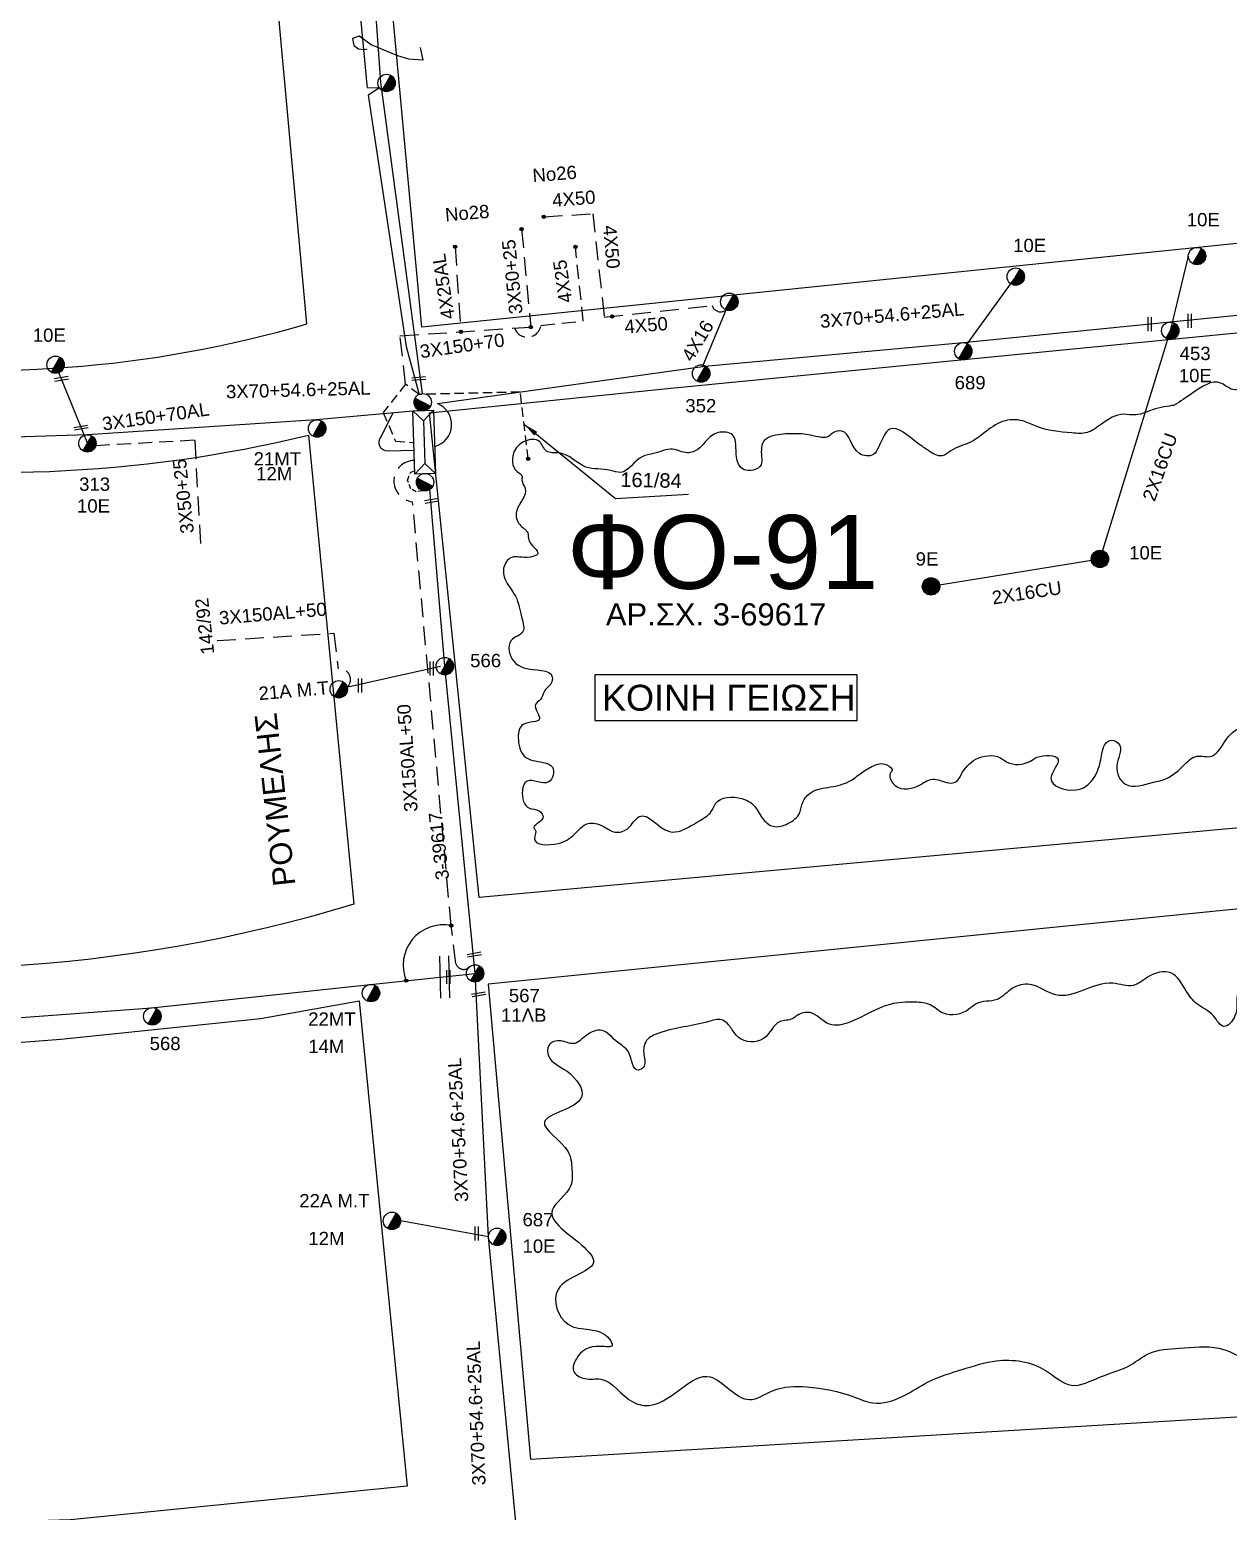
# Model space of a CAD drawing. Header units: millimetres. Extents: x 7453 to 9570, y 777 to 1872.
# Drawn here: x 9213.2 to 9375.5, y 1361.7 to 1562.2 of the extents above; entities that cross this region are included whole.
import ezdxf

# ---------------------------------------------------------------- set-up
doc = ezdxf.new("R2010")
doc.units = ezdxf.units.MM
doc.linetypes.add('DASHED', pattern=[19.05, 12.7, -6.35])
for name, color, linetype in [('Άγνωστα', 7, 'Continuous'), ('Γέφυρες Εναέριου Δικτύου', 7, 'Continuous'), ('Γυμνά εναέρια ΧΤ (1Φ)   2x16CU', 7, 'Continuous'), ('Εναέρια παροχή ΧΤ 4x16', 7, 'SYN_LINE'), ('Επιγραφές - Σχήματα', 7, 'Continuous'), ('Καλώδια ΧΤ   3x150+50AL XLPE', 7, 'DASHED'), ('Καλώδια ΧΤ   3x150+70 XLPE', 7, 'DASHED'), ('Καλώδια ΧΤ   3x150+70AL', 7, 'DASHED'), ('Καλώδια ΧΤ   3x150AL+50XLPE', 7, 'DASHED'), ('Μηχανική τομή', 7, 'Continuous'), ('Στύλος Ξύλινος', 7, 'Continuous'), ('Στύλος Ξύλινος @ 1', 7, 'Continuous'), ('Στύλος ΦΜ', 7, 'Continuous'), ('Στύλος ΦΜ @ 1', 7, 'Continuous'), ('Συνδέσεις', 7, 'Continuous'), ('Συνεστραμμένα ΧΤ   3x70+54.6+25 AL', 7, 'SYN_LINE'), ('Τομή', 7, 'Continuous'), ('Υποσταθμός εναέριος 2 στύλων', 7, 'Continuous'), ('Υποσταθμός πόλεως', 7, 'Continuous'), ('Υπόβαθρο ΔΕΗ', 7, 'Continuous'), ('Υπόγεια καλώδια Παροχών ΧΤ   4x25', 7, 'DASHED'), ('Υπόγεια καλώδια Παροχών ΧΤ   4x50AL', 7, 'DASHED')]:
    doc.layers.add(name, color=color, linetype=linetype)
doc.styles.get("Standard").update_dxf_attribs({"font": 'ARIAL.TTF'})
doc.linetypes.add('SYN_LINE', pattern='A,0.5,-0.0001,["/\\/\\/\\/",Standard,S=0.1,R=0,X=0,Y=-0.05],-0.25', length=0.7501)
doc.dimstyles.new('ISO-25', dxfattribs={"dimtxt": 2.5, "dimasz": 2.5, "dimexe": 1.25, "dimexo": 0.625, "dimtad": 1, "dimtxsty": 'Standard', "dimcen": 2.5, "dimadec": 0, "dimazin": 0, "dimtfac": 1, "dimtmove": 0, "dimatfit": 3, "dimfxl": 1, "dimarcsym": 0})

# ---------------------------------------------------------------- blocks, each defined once
blk = doc.blocks.new('ΥΠΑΡΧΩΝ ΤΣΙΜΕΝΤΕΝΙΟΣ ΣΤΥΛΟΣ')
at = {"layer": 'Στύλος ΦΜ'}
blk.add_hatch(color=7, dxfattribs=at).paths.add_polyline_path([(-1.29, -2.28, 0.574793), (2.62, 0, 0.268822), (1.3, 2.27)])
at = {"layer": 'Στύλος ΦΜ', "color": 7}
blk.add_line((-1.29, -2.28), (1.3, 2.27), dxfattribs=at)
blk.add_circle((0, 0), 2.62, dxfattribs=at)
at = {"layer": 'Στύλος ΦΜ', "flags": 4}
for tag, p in [('ΑΡΙΘΜΟΣ', (-4.68, 8.05)), ('ΤΥΠΟΣ', (-4.91, 3.03))]:
    blk.add_attdef(tag, p, '', height=4, dxfattribs=at)
blk = doc.blocks.new('ΤΟΜΗ')
at = {"layer": 'Τομή', "ltscale": 40}
for p, q in [((-5.68, 0), (5.68, 0)), ((5.68, -2.33), (-5.68, -2.33))]:
    blk.add_line(p, q, dxfattribs=at)
blk = doc.blocks.new('ΥΠΟΣΤΑΘΜΟΣ ΕΝΑΕΡΙΟΣ ΕΠΙ 2 ΣΤΥΛΩΝ')
at = {"layer": 'Υποσταθμός εναέριος 2 στύλων', "linetype": 'Continuous'}
for points in [[(-11.97, -2.11, 0.574793), (-8.45, -0.07, 0.268822), (-9.64, 1.98)], [(9.68, -2.15, 0.574793), (13.19, -0.1, 0.268822), (12.01, 1.95)]]:
    blk.add_hatch(color=256, dxfattribs=at).paths.add_polyline_path(points)
for p, q in [((-11.97, -2.11), (-9.64, 1.98)), ((9.68, -2.15), (12.01, 1.95))]:
    blk.add_line(p, q, dxfattribs=at)
for centre in [(-10.81, -0.07), (10.84, -0.1)]:
    blk.add_circle(centre, 2.36, dxfattribs=at)
at = {"layer": 'Υποσταθμός πόλεως', "linetype": 'Continuous', "ltscale": 40}
blk.add_lwpolyline([(-8.57, 2.82), (8.57, 2.82), (8.57, -2.82), (-8.57, -2.82)], close=True, dxfattribs=at)
for points in [[(-5.75, 0), (-8.57, 2.82)], [(-8.57, -2.82), (-5.75, 0)], [(-5.75, 0), (5.75, 0)], [(5.75, 0), (8.57, 2.82)], [(8.57, -2.82), (5.75, 0)]]:
    blk.add_lwpolyline(points, dxfattribs=at)
at = {"layer": 'Υποσταθμός εναέριος 2 στύλων', "ltscale": 40, "flags": 1}
for tag, p in [('ΜΕΤΑΣΧΗΜΑΤΙΣΜΟΣ', (14.09, 2.51)), ('ΙΣΧΥΣ', (14.07, -0.28)), ('ΑΡΙΘΜΟΣ', (14.19, -3))]:
    blk.add_attdef(tag, p, '', height=1.8, dxfattribs=at)
blk = doc.blocks.new('ΥΠΑΡΧΩΝ ΞΥΛΙΝΟΣ ΣΤΥΛΟΣ')
at = {"layer": 'Στύλος Ξύλινος'}
h = blk.add_hatch(color=7, dxfattribs=at)
h.paths.add_polyline_path([(-2.62, 0, 0.270008), (-1.29, -2.28), (1.3, 2.27, 0.576266)])
h.paths.add_polyline_path([(-1.29, -2.28, 0.574793), (2.62, 0, 0.268822), (1.3, 2.27)])
at = {"layer": 'Στύλος Ξύλινος', "color": 7}
blk.add_line((-1.29, -2.28), (1.3, 2.27), dxfattribs=at)
blk.add_circle((0, 0), 2.62, dxfattribs=at)
at = {"layer": 'Στύλος Ξύλινος', "flags": 4}
for tag, p in [('ΑΡΙΘΜΟΣ', (-4.91, 8.6)), ('ΤΥΠΟΣ', (-4.85, 3.39))]:
    blk.add_attdef(tag, p, '', height=4, dxfattribs=at)
blk = doc.blocks.new('ΜΗΧΑΝΙΚΗ ΤΟΜΗ')
at = {"layer": 'Μηχανική τομή', "ltscale": 40}
for p, q in [((-1.89, 0.78), (1.89, 0.78)), ((1.89, 0), (-1.89, 0))]:
    blk.add_line(p, q, dxfattribs=at)
blk = doc.blocks.new('_ΣΥΝΔΕΣΗ')
at = {"layer": 'Συνδέσεις', "linetype": 'SYN_LINE', "ltscale": 40}
blk.add_hatch(color=256, dxfattribs=at).paths.add_polyline_path([(0.5, -0.01, 1), (-0.5, -0.01, 1)])
at = {"layer": 'Συνδέσεις'}
blk.add_circle((0, -0.01), 0.5, dxfattribs=at)

msp = doc.modelspace()

# ---------------------------------------------------------------- linework, layer by layer
at = {"layer": 'Άγνωστα', "color": 85, "linetype": 'DASHED', "ltscale": 0.2}
msp.add_lwpolyline([(9279.81, 1535.2), (9281.05, 1521.95)], dxfattribs=at)
at = {"layer": 'Άγνωστα', "color": 173, "linetype": 'SYN_LINE', "ltscale": 14}
msp.add_lwpolyline([(9340.2, 1519.7), (9346.73, 1528.76)], dxfattribs=at)
at = {"layer": 'Άγνωστα', "color": 27}
msp.add_lwpolyline([(9265.25, 1505.23), (9261.73, 1505.13, -0.64415), (9260.77, 1507.11), (9262.39, 1510.31)], format="xyb", dxfattribs=at)
at = {"layer": 'Άγνωστα', "color": 30, "linetype": 'DASHED', "ltscale": 0.2}
msp.add_lwpolyline([(9235.54, 1506.6), (9236.34, 1492.12)], dxfattribs=at)
at = {"layer": 'Άγνωστα', "color": 2, "linetype": 'DASHED', "ltscale": 0.05}
msp.add_lwpolyline([(9267.37, 1499.95), (9265.55, 1499.66), (9264.83, 1500.04), (9264.36, 1501.22), (9264.79, 1502.32), (9265.37, 1502.49)], dxfattribs=at)
at = {"layer": 'Άγνωστα', "color": 2, "linetype": 'SYN_LINE', "ltscale": 18}
msp.add_lwpolyline([(9268.83, 1475.99), (9255.05, 1472.92)], dxfattribs=at)
at = {"layer": 'Γέφυρες Εναέριου Δικτύου'}
msp.add_arc((9269.21, 1435.6), 5.44, 78.7544, 202.857, dxfattribs=at)
at = {"layer": 'Γυμνά εναέρια ΧΤ (1Φ)   2x16CU', "color": 173, "linetype": 'SYN_LINE', "ltscale": 20}
msp.add_lwpolyline([(9370.09, 1531.55), (9367.65, 1521.45), (9358.12, 1490.55), (9335.26, 1486.84)], dxfattribs=at)
at = {"layer": 'Εναέρια παροχή ΧΤ 4x16', "color": 173, "ltscale": 15}
msp.add_lwpolyline([(9304.32, 1516.58), (9307.94, 1525.36)], dxfattribs=at)
at = {"layer": 'Επιγραφές - Σχήματα', "ltscale": 20}
msp.add_lwpolyline([(9266.07, 1559.77), (9266.42, 1558.05), (9264.52, 1558.22), (9263.05, 1558.65), (9259.43, 1560.12), (9257.79, 1561.33), (9257.79, 1561.33), (9256.92, 1560.98), (9257.1, 1560.03), (9257.7, 1559.6), (9258.56, 1559.51), (9258.91, 1559.6)], dxfattribs=at)
at = {"layer": 'Επιγραφές - Σχήματα', "color": 190}
msp.add_lwpolyline([(9289.73, 1468.71), (9325.25, 1468.71), (9325.25, 1474.88), (9289.73, 1474.88)], close=True, dxfattribs=at)
at = {"layer": 'Καλώδια ΧΤ   3x150+50AL XLPE', "color": 1, "ltscale": 0.2}
msp.add_lwpolyline([(9272.86, 1435.45, -0.609331), (9270.9, 1435.8), (9270.27, 1440.94), (9265.04, 1498.31, -0.95124), (9265.29, 1503.89, -0.743543)], format="xyb", dxfattribs=at)
at = {"layer": 'Καλώδια ΧΤ   3x150+70 XLPE', "color": 85, "linetype": 'DASHED', "ltscale": 0.1}
msp.add_lwpolyline([(9280.69, 1504.13), (9279.62, 1513.15), (9265.93, 1512.83), (9264.09, 1514.22), (9261.07, 1510.37), (9262.74, 1506.48), (9265.22, 1506.32)], dxfattribs=at)
at = {"layer": 'Καλώδια ΧΤ   3x150+70AL', "color": 85, "ltscale": 0.2}
msp.add_lwpolyline([(9264.1, 1514.21), (9263.34, 1520.75), (9281.05, 1521.95)], dxfattribs=at)
at = {"layer": 'Καλώδια ΧΤ   3x150+70AL', "color": 30, "ltscale": 0.15}
msp.add_lwpolyline([(9222.16, 1505.93), (9235.53, 1506.67), (9235.54, 1506.6)], dxfattribs=at)
at = {"layer": 'Καλώδια ΧΤ   3x150AL+50XLPE', "color": 2, "ltscale": 0.2}
msp.add_lwpolyline([(9238.57, 1479.51), (9254.39, 1480.51), (9254.95, 1475.67, -0.727512), (9256.2, 1473.18, 1.351501)], format="xyb", dxfattribs=at)
at = {"layer": 'Συνεστραμμένα ΧΤ   3x70+54.6+25 AL', "color": 5, "ltscale": 20}
msp.add_lwpolyline([(9266.39, 1512.94), (9260.73, 1555.08), (9258.06, 1592.58), (9257.79, 1607.96), (9254.98, 1628.3), (9253.02, 1656.49)], dxfattribs=at)
at = {"layer": 'Συνεστραμμένα ΧΤ   3x70+54.6+25 AL', "color": 27, "ltscale": 20}
for points in [[(9258.06, 1592.58), (9255.47, 1590.47), (9258.84, 1554.74), (9258.89, 1554.37), (9260.56, 1554.3)], [(9260.56, 1554.3), (9259.05, 1553.34), (9264.18, 1519.3), (9265.93, 1512.83)]]:
    msp.add_lwpolyline(points, dxfattribs=at)
at = {"layer": 'Συνεστραμμένα ΧΤ   3x70+54.6+25 AL', "color": 30, "ltscale": 20}
msp.add_lwpolyline([(9266.1, 1510.64), (9252.01, 1509.4), (9221.01, 1507.37), (9187.04, 1506.27), (9150.75, 1513.61), (9115.27, 1530.28)], dxfattribs=at)
at = {"layer": 'Συνεστραμμένα ΧΤ   3x70+54.6+25 AL', "color": 1, "ltscale": 20}
for points in [[(9367.65, 1522.63), (9437.56, 1529.54), (9453.63, 1531.13)], [(9067.39, 1471.75), (9094.18, 1453.23), (9124.92, 1439.45), (9162.89, 1429.04), (9197.37, 1427.42), (9229.71, 1429.83), (9259.28, 1432.97), (9273.51, 1434.46)]]:
    msp.add_lwpolyline(points, dxfattribs=at)
at = {"layer": 'Συνεστραμμένα ΧΤ   3x70+54.6+25 AL', "color": 173, "ltscale": 20}
msp.add_lwpolyline([(9268.05, 1505.8, 0.73063), (9268.4, 1511.58), (9304.64, 1516.63), (9339.61, 1519.85), (9367.65, 1522.63)], format="xyb", dxfattribs=at)
at = {"layer": 'Συνεστραμμένα ΧΤ   3x70+54.6+25 AL', "ltscale": 15}
msp.add_lwpolyline([(9216.7, 1516.83), (9221.01, 1506.19)], dxfattribs=at)
at = {"layer": 'Συνεστραμμένα ΧΤ   3x70+54.6+25 AL', "color": 2, "ltscale": 18}
msp.add_lwpolyline([(9347.8, 1353.49), (9280.04, 1349.86), (9275.32, 1398.82), (9275.32, 1398.82), (9273.51, 1434.47), (9269.41, 1476.05), (9267.32, 1500.55)], dxfattribs=at)
at = {"layer": 'Συνεστραμμένα ΧΤ   3x70+54.6+25 AL', "color": 2, "ltscale": 16}
msp.add_lwpolyline([(9275.32, 1398.82), (9263.42, 1400.98)], dxfattribs=at)
at = {"layer": 'Υπόβαθρο ΔΕΗ'}
for points in [[(9453.53, 1541.48), (9379.77, 1533.55), (9266.31, 1521.94), (9259.88, 1591.14), (9454.52, 1609.39)], [(9454.84, 1461.32), (9274.06, 1444.74), (9267.34, 1510.32), (9299.56, 1513.65), (9453.75, 1528.7)], [(9257.82, 1430.76), (9264.29, 1365.06), (9218.7, 1360.52), (9186.11, 1359.5), (9152.1, 1363.01), (9116.86, 1371.37), (9088.27, 1382.65), (9054.96, 1400.41), (9040.69, 1410.48), (9029.47, 1420.79), (9067.53, 1468.57), (9083.59, 1455.9), (9105.19, 1444.6), (9137.48, 1432.06), (9158.87, 1426.93), (9180.67, 1424.67), (9210.96, 1425.08), (9217.39, 1425.59), (9244.43, 1428.38), (9257.82, 1430.76)], [(9453.98, 1450.93), (9275.28, 1433.02), (9281.02, 1368.72), (9455.66, 1379.17)]]:
    msp.add_lwpolyline(points, dxfattribs=at)
for points in [[(9168.39, 1594.15), (9124.46, 1539.78, 0.21455), (9250.74, 1522.39), (9244.55, 1590.17, -0.183174), (9168.39, 1594.15, 1.879278)], [(9250.95, 1507.33), (9257.08, 1443.85, -0.24723), (9075.34, 1478.28), (9115.14, 1528.78, 0.200217), (9250.95, 1507.33, -0.178998)]]:
    msp.add_lwpolyline(points, format="xyb", dxfattribs=at)
msp.add_open_spline([(9453.9, 1519.45), (9452.16, 1519.69), (9450.82, 1520.19), (9449.54, 1518.83), (9447.86, 1517.79), (9445.72, 1517.81), (9443.05, 1517.12), (9441.35, 1518.89), (9439.78, 1520.37), (9437.43, 1520.88), (9435.27, 1519.66), (9433.3, 1519.59), (9431.5, 1519.29), (9431.02, 1517.98), (9428.98, 1517), (9426.32, 1520.78), (9422.49, 1515.43), (9417.75, 1519.07), (9414.77, 1515.88), (9410.88, 1517.27), (9411.02, 1513.38), (9406.78, 1508.37), (9409.92, 1515.4), (9407.05, 1517.71), (9403.85, 1517.87), (9402.28, 1514.57), (9398.51, 1514.94), (9397.59, 1512.09), (9398.23, 1510.2), (9397.06, 1508.92), (9395.36, 1508.62), (9394.56, 1510.2), (9395.76, 1511.71), (9393.68, 1513.04), (9392.05, 1514.41), (9390.01, 1514.27), (9387.67, 1514.63), (9386.84, 1512.03), (9384.2, 1511.55), (9381.63, 1512.19), (9379.9, 1513.5), (9377.88, 1514.21), (9376.21, 1512.93), (9373.97, 1515.37), (9370.88, 1513.1), (9368.99, 1511.88), (9368.18, 1511.36), (9368.18, 1511.36), (9367.16, 1511.2), (9365.38, 1510.92), (9363.2, 1509.8), (9360.74, 1510.44), (9358.57, 1509.06), (9356.53, 1507.42), (9353.32, 1507.69), (9350.35, 1507.97), (9347.49, 1509.49), (9344.74, 1509.46), (9342.64, 1507.71), (9340.44, 1506.1), (9338.32, 1505.64), (9336.58, 1504.07), (9334.82, 1505.29), (9332.84, 1506.58), (9329.61, 1509.54), (9328.43, 1506.18), (9327.48, 1504.33), (9324.44, 1504.61), (9324.27, 1508.29), (9321.93, 1507.75), (9321.26, 1506.94), (9320.11, 1506.99), (9318.67, 1507.47), (9316.43, 1507.53), (9314.36, 1507.44), (9312.21, 1506.64), (9312.24, 1504.8), (9312.49, 1502.74), (9309.56, 1502.07), (9308.8, 1504.36), (9308.87, 1505.85), (9308.62, 1507.57), (9306.53, 1507.97), (9304.93, 1506.86), (9303.93, 1505.36), (9302.07, 1504.63), (9300.07, 1505.86), (9298.04, 1504.75), (9295.39, 1504.53), (9294, 1501.76), (9291.18, 1502.9), (9288.08, 1502.4), (9285.9, 1505.29), (9282.95, 1504.73), (9282.42, 1506.91), (9280.14, 1506.69), (9278.45, 1505.19), (9278.38, 1502.63), (9279.98, 1501.96), (9279.72, 1500.98), (9281.05, 1499.5), (9278.73, 1497.59), (9279.24, 1495.11), (9280.83, 1494.36), (9280.53, 1492.65), (9282.97, 1491.21), (9280.09, 1490.55), (9278.23, 1491.24), (9276.62, 1488.24), (9279.34, 1485.82), (9279.6, 1483.09), (9280.52, 1480.39), (9278.14, 1479.91), (9277.94, 1477.46), (9279.97, 1475.04), (9284.25, 1475.86), (9283.85, 1473.42), (9282.71, 1472.81), (9282.58, 1471.49), (9281.03, 1470.78), (9283.35, 1468.26), (9279.6, 1468.73), (9279.19, 1466.09), (9279.84, 1463.4), (9282.27, 1463.16), (9284.53, 1462.56), (9283.64, 1459.19), (9280.62, 1461.38), (9279.61, 1458.83), (9280.29, 1456.53), (9282.16, 1456.78), (9283.31, 1455.13), (9281.07, 1454.47), (9281.92, 1453.74), (9280.78, 1451.7), (9284.97, 1451.78), (9286.92, 1453.08), (9288.56, 1455.15), (9290.85, 1454.57), (9292.31, 1453.31), (9294.15, 1453.83), (9294.9, 1454.9), (9296.61, 1456.81), (9298.76, 1453.29), (9301.76, 1453.75), (9303.5, 1454.99), (9305.46, 1455.93), (9306.22, 1458.37), (9309.2, 1458.52), (9311.47, 1457.31), (9312.22, 1455.49), (9313.85, 1454.02), (9315.98, 1454.64), (9317.61, 1455.9), (9317.73, 1457.78), (9319.18, 1459.37), (9321.66, 1459.65), (9324.12, 1460.21), (9325.8, 1461.66), (9327.41, 1462.59), (9328.89, 1463.14), (9330.24, 1462.05), (9329.46, 1461.42), (9330.22, 1459.18), (9333.23, 1459.35), (9335.4, 1461.23), (9337.17, 1460.19), (9338.82, 1460.23), (9339.54, 1461.98), (9341.18, 1463.79), (9344.06, 1464.22), (9345.98, 1462.57), (9348.19, 1462.7), (9349.9, 1464.14), (9353.86, 1464.04), (9350, 1460.24), (9354.84, 1458.66), (9357.36, 1460.5), (9358.09, 1462.63), (9358.44, 1464.33), (9358.65, 1465.59), (9359.85, 1466.24), (9361.58, 1465.01), (9359.75, 1462.62), (9361.59, 1459.08), (9364.61, 1460.22), (9367.32, 1460.73), (9369.16, 1462.18), (9370.99, 1464.31), (9373, 1463.51), (9374.69, 1464.97), (9375.52, 1467.05), (9377.77, 1467.98), (9380.27, 1467.48), (9379.31, 1465.21), (9381.31, 1464.33), (9383.35, 1464.13), (9384.72, 1465.97), (9386.12, 1468.27), (9389.44, 1468.4), (9392.56, 1468.31), (9394.61, 1467.05), (9396.27, 1466.49), (9396.49, 1463.84), (9401.11, 1467.15), (9401.87, 1462.32), (9408.12, 1466.93), (9411.8, 1463.79), (9414.67, 1464.99), (9414.83, 1466.72), (9416.59, 1466.18), (9417.44, 1467.5), (9417.87, 1468.56), (9419.65, 1470.45), (9424.55, 1470.98), (9424.67, 1466.49), (9429.54, 1467.55), (9432.44, 1468.63), (9433.25, 1470.06), (9434.6, 1471.71), (9437.2, 1471.14), (9439.55, 1471.11), (9441.6, 1471.06), (9442.99, 1469.59), (9444.38, 1471.29), (9446.64, 1471.43), (9449.45, 1471.65), (9449.97, 1469.47), (9451.7, 1469.55), (9452.15, 1470.7), (9453.24, 1471.12), (9453.97, 1471.02), (9454.68, 1470.96)], degree=3, knots=[0, 0, 0, 0, 1.929426, 3.911824, 4.980517, 7.83358, 10.219894, 12.577936, 14.533654, 16.774652, 19.15137, 21.622965, 22.840423, 24.147454, 25.431955, 28.802973, 33.642083, 38.353584, 42.21331, 44.658379, 47.731479, 51.579507, 56.609701, 59.287509, 61.670706, 65.135871, 68.432153, 70.847702, 72.680328, 73.978836, 75.572317, 76.992619, 78.036016, 80.507131, 82.320436, 84.665874, 86.442199, 88.53124, 91.352568, 93.486858, 96.422908, 97.861154, 99.52333, 101.627411, 105.614521, 108.66226, 108.66226, 108.66226, 110.207756, 111.753253, 114.089122, 115.667245, 118.972649, 121.224362, 123.282872, 128.208575, 130.163746, 132.887742, 135.825105, 138.140853, 140.985454, 142.313812, 144.460042, 146.155146, 150.295384, 153.154738, 154.411128, 156.32034, 160.179771, 161.44871, 162.381505, 163.163699, 164.657972, 167.007462, 169.754255, 171.019255, 173.309167, 174.401972, 176.886785, 178.773407, 180.508285, 181.640522, 183.523794, 185.513711, 187.271617, 188.867801, 190.933818, 193.56506, 195.163969, 198.798197, 200.1666, 203.52134, 207.664328, 209.349401, 210.970586, 212.874214, 214.820881, 217.674955, 218.543749, 219.105539, 220.315821, 223.634503, 225.478921, 227.042312, 228.02756, 230.249724, 231.826231, 234.115628, 235.927743, 239.862904, 242.980704, 244.784677, 246.793303, 248.257757, 251.257243, 255.322856, 256.160348, 257.676235, 258.832603, 259.775552, 261.802644, 264.137709, 266.022877, 268.747145, 271.390401, 272.815103, 274.868302, 277.794363, 279.218312, 281.806432, 283.161046, 284.300341, 286.108848, 286.214825, 287.488768, 290.745598, 293.279179, 295.62596, 297.641102, 299.518445, 301.182155, 302.560862, 303.541552, 308.100645, 309.641666, 312.205497, 314.558895, 315.748808, 319.373214, 321.269824, 323.295949, 325.139779, 327.198374, 329.351009, 330.832741, 332.559881, 335.288707, 338.085456, 339.967429, 341.831529, 343.637082, 344.754804, 344.913772, 346.428671, 349.790257, 352.031896, 354.296526, 355.277612, 356.514484, 359.376366, 362.613911, 363.758025, 366.832783, 367.957734, 370.85603, 373.582939, 377.268359, 380.025655, 382.627556, 383.700081, 385.348619, 386.136588, 387.364212, 390.272333, 392.986254, 396.781398, 398.136004, 401.380237, 403.689109, 405.675859, 406.695271, 410.007495, 411.928958, 413.968882, 415.431841, 417.448886, 419.098686, 421.350926, 423.639132, 426.888415, 430.333283, 432.883038, 434.286244, 434.949952, 439.785773, 440.745865, 447.166273, 452.287614, 454.087292, 455.159938, 456.40207, 458.164073, 459.135869, 459.904649, 466.017713, 466.394108, 472.757777, 474.166143, 475.927416, 477.517102, 480.141375, 482.887362, 484.916379, 486.060493, 487.989793, 489.681164, 493.289721, 494.094017, 495.705912, 496.742191, 497.564199, 498.951679, 498.951679, 498.951679, 498.951679], dxfattribs=at)
for points in [[(9293.43, 995.62), (9290.71, 1000.33), (9281.76, 1009.06), (9270.11, 1026.43), (9252, 1040.48), (9228.46, 1061.42), (9199.72, 1092.98), (9190.65, 1101.13), (9182.33, 1117.67), (9149.76, 1153.35), (9141.51, 1164.42), (9136.31, 1175.55), (9126.73, 1186.58), (9119.63, 1200.25), (9094.45, 1231.45), (9061.94, 1268.94), (9034.04, 1304.5), (9023.53, 1309.28), (9006.44, 1318.56), (8985.94, 1332.29), (8975.93, 1352.29), (8968.64, 1372.81), (8964.06, 1386.96), (8949.46, 1398.81), (8937.88, 1424.76), (8930.18, 1437.92), (8926.81, 1462.87)], [(9299.59, 1005.66), (9297.04, 1007.79), (9295.15, 1016.49), (9286.23, 1020.03), (9270.04, 1040.55), (9246.7, 1059.74), (9228.12, 1077.77), (9220.7, 1090.95), (9208.78, 1098.2), (9204.22, 1105.43), (9199.31, 1121.84), (9189.36, 1131.95), (9190.63, 1129.56), (9187.75, 1128.4), (9183.87, 1129.9), (9173.9, 1143.19), (9156.42, 1161.82), (9149.61, 1175.22), (9135.24, 1190.93), (9129.53, 1202.29), (9128.53, 1202.76), (9127.5, 1201.81), (9124.55, 1203.44), (9112.24, 1225.15), (9111.66, 1225.14), (9111.17, 1223.58), (9100.6, 1234.67), (9096.88, 1240), (9093.53, 1247.84), (9085.25, 1258.12), (9077.73, 1266.92), (9056.11, 1292.86), (9047.66, 1305.52), (9026.06, 1326.55), (9008.35, 1341.06), (8998.84, 1345.33), (8990.34, 1353.55), (8987.07, 1369.98), (8983.5, 1385.34), (8974.19, 1397.16), (8966.28, 1412.88), (8952.14, 1428.76), (8942.65, 1444.48), (8937.62, 1461.07)], [(9454.26, 1438.98), (9450.51, 1439.05), (9447.89, 1440.47), (9445.94, 1439.65), (9439.13, 1443.31), (9433.96, 1442.19), (9432.17, 1441.74), (9429.77, 1440.17), (9424.23, 1435.38), (9420.56, 1436.43), (9418.02, 1439.12), (9411.73, 1438.38), (9408.56, 1438.6), (9406.39, 1438), (9404.74, 1436.21), (9404.52, 1434.56), (9401.45, 1434.41), (9400.48, 1436.88), (9392.76, 1438), (9388.1, 1435.38), (9385.33, 1434.41), (9384.88, 1430.22), (9382.86, 1430.44), (9382.18, 1433.74), (9379.79, 1434.78), (9377.47, 1433.14), (9376.72, 1431.42), (9376.41, 1428.71), (9374.91, 1427.29), (9373.49, 1428.71), (9371.24, 1430.36), (9369.82, 1432.08), (9367.73, 1434.55), (9364.58, 1433.95), (9362.63, 1432.83), (9359.86, 1433.13), (9352.14, 1431.55), (9348.62, 1432.98), (9346.3, 1432.45), (9344.19, 1430.95), (9341.34, 1430.35), (9340.37, 1429.61), (9336.92, 1429.08), (9335.13, 1430.2), (9333.1, 1430.58), (9329.72, 1430.28), (9324.26, 1427.88), (9321.49, 1427.58), (9318.87, 1429.16), (9317.13, 1428.78), (9316.46, 1428.33), (9314.81, 1427.96), (9312.56, 1425.64), (9309.2, 1425.79), (9308.07, 1427.21), (9306.87, 1428.18), (9305.15, 1427.96), (9298.39, 1426.38), (9296.74, 1425.41), (9296.37, 1423.46), (9296.29, 1421.74), (9295.62, 1421.37), (9294.27, 1423.84), (9292.85, 1425.11), (9290.68, 1426.75), (9288.58, 1426.08), (9286.78, 1424.96), (9285.14, 1425.33), (9283.49, 1424.73), (9283.49, 1423.24), (9285.96, 1421.22), (9287.91, 1417.7), (9282.89, 1414.34), (9286.11, 1410.3), (9286.63, 1407.87), (9286.48, 1405.78), (9283.94, 1402.41), (9288.28, 1397.4), (9289.55, 1395.61), (9284.76, 1391.7), (9286.1, 1386.98), (9291.72, 1384.96), (9292.09, 1384.14), (9290.45, 1383.99), (9287.22, 1382.32), (9286.85, 1380.68), (9288.35, 1379.63), (9290.52, 1379.56), (9294.94, 1376.42), (9297.33, 1376.04), (9305.34, 1379.86), (9310.66, 1376.79), (9313.8, 1377.99), (9318.45, 1378.51), (9324.81, 1377.16), (9327.36, 1376.34), (9331.43, 1377.24), (9334.87, 1379.18), (9339.59, 1380.9), (9344.08, 1382.03), (9350.82, 1380.68), (9354.26, 1378.73), (9358.19, 1379.86), (9362.31, 1381.5), (9364.71, 1383), (9368.9, 1383.75), (9374.22, 1383.75), (9377.96, 1382.03), (9381.78, 1380.16), (9384.47, 1381.13), (9386.65, 1383.07), (9389.49, 1384.49), (9394.36, 1383.97), (9395.51, 1383.98), (9400, 1388.17), (9402.32, 1389.29), (9406.22, 1384.8), (9408.31, 1382.34), (9410.18, 1382.11), (9413.48, 1382.86), (9415.2, 1384.88), (9418.72, 1384.88), (9420.29, 1383.31), (9423.91, 1384.28), (9429.67, 1384.88), (9434.39, 1383.91), (9438.88, 1384.65), (9444.2, 1385.18), (9449.17, 1385.03), (9452.53, 1386.6), (9455.68, 1386.97)]]:
    msp.add_spline(points, degree=3, dxfattribs=at)
at = {"layer": 'Υπόγεια καλώδια Παροχών ΧΤ   4x25', "color": 85, "ltscale": 0.2}
msp.add_lwpolyline([(9270.8, 1532.82), (9271.58, 1521.31)], dxfattribs=at)
at = {"layer": 'Υπόγεια καλώδια Παροχών ΧΤ   4x25', "color": 85, "ltscale": 0.15}
msp.add_lwpolyline([(9278.86, 1521.8, 0.784242), (9282.42, 1522.17), (9288.16, 1522.78), (9287.09, 1532.8)], format="xyb", dxfattribs=at)
at = {"layer": 'Υπόγεια καλώδια Παροχών ΧΤ   4x50AL', "color": 173, "ltscale": 0.2}
msp.add_lwpolyline([(9282.81, 1536.87), (9289.46, 1537.29), (9290.99, 1523.27), (9305.6, 1524.85, 0.909117), (9307.93, 1525.34, -1.366614)], format="xyb", dxfattribs=at)

# ---------------------------------------------------------------- block references
at = {"layer": 'Μηχανική τομή'}
for p, xscale, yscale, zscale, rotation in [((9365.04, 1522.33), 0.4999999999996589, 0.4999999999996589, 0.4999999999996589, 90), ((9370.48, 1522.8), 0.4999999999996589, 0.4999999999996589, 0.4999999999996589, 90), ((9217.53, 1514.74), 0.4999999999996771, 0.4999999999996771, 0.4999999999996771, 9.890510684271934), ((9265.9, 1514.78), 0.4999999999995083, 0.4999999999995083, 0.4999999999995083, 4.733458615532099), ((9220.18, 1508.14), 0.4999999999996771, 0.4999999999996771, 0.4999999999996771, 9.890510684271934), ((9267.67, 1498.24), 0.4999999999996771, 0.4999999999996771, 0.4999999999996771, 9.890510684271934), ((9267.83, 1475.73), 0.4999999999996589, 0.4999999999996589, 0.4999999999996589, 90), ((9258.12, 1473.42), 0.4999999999996771, 0.4999999999996771, 0.4999999999996771, 90), ((9273.43, 1436.82), 0.4999999999996771, 0.4999999999996771, 0.4999999999996771, 9.890510684271934), ((9270.07, 1433.98), 0.4999999999996771, 0.4999999999996771, 0.4999999999996771, 90), ((9274.03, 1431.44), 0.4999999999996771, 0.4999999999996771, 0.4999999999996771, 9.890510684271934), ((9273.92, 1399.25), 0.4999999999997726, 0.4999999999997726, 0.4999999999997726, 90)]:
    msp.add_blockref('ΜΗΧΑΝΙΚΗ ΤΟΜΗ', p, dxfattribs=dict(at, xscale=xscale, yscale=yscale, zscale=zscale, rotation=rotation))
at = {"layer": 'Στύλος Ξύλινος @ 1', "ltscale": 40}
ref = msp.add_blockref('ΥΠΑΡΧΩΝ ΞΥΛΙΝΟΣ ΣΤΥΛΟΣ', (9358.12, 1490.56), dxfattribs=dict(at, xscale=0.4499999999998181, yscale=0.4499999999998181, zscale=0.4499999999998181))
ref.add_attrib('ΤΥΠΟΣ', '10Ε', (9362.08, 1490.5), dxfattribs={"layer": 'Στύλος Ξύλινος', "height": 1.8, "flags": 4})
ref = msp.add_blockref('ΥΠΑΡΧΩΝ ΞΥΛΙΝΟΣ ΣΤΥΛΟΣ', (9335.25, 1486.84), dxfattribs=dict(at, xscale=0.4499999999998181, yscale=0.4499999999998181, zscale=0.4499999999998181))
ref.add_attrib('ΤΥΠΟΣ', '9Ε', (9333.17, 1489.66), dxfattribs={"layer": 'Στύλος Ξύλινος', "height": 1.8, "flags": 4})
at = {"layer": 'Στύλος ΦΜ @ 1', "ltscale": 40, "xscale": 0.4499999999998181, "yscale": 0.4499999999998181, "zscale": 0.4499999999998181}
for p in [(9261.52, 1554.98), (9307.94, 1525.36), (9255.05, 1472.92)]:
    msp.add_blockref('ΥΠΑΡΧΩΝ ΤΣΙΜΕΝΤΕΝΙΟΣ ΣΤΥΛΟΣ', p, dxfattribs=at)
at = {"layer": 'Στύλος ΦΜ @ 1', "ltscale": 40}
ref = msp.add_blockref('ΥΠΑΡΧΩΝ ΤΣΙΜΕΝΤΕΝΙΟΣ ΣΤΥΛΟΣ', (9371.27, 1531.55), dxfattribs=dict(at, xscale=0.4499999999998181, yscale=0.4499999999998181, zscale=0.4499999999998181))
ref.add_attrib('ΤΥΠΟΣ', '10Ε', (9369.88, 1535.58), dxfattribs={"layer": 'Στύλος ΦΜ', "height": 1.8, "flags": 4})
ref = msp.add_blockref('ΥΠΑΡΧΩΝ ΤΣΙΜΕΝΤΕΝΙΟΣ ΣΤΥΛΟΣ', (9346.72, 1528.77), dxfattribs=dict(at, xscale=0.4499999999998181, yscale=0.4499999999998181, zscale=0.4499999999998181))
ref.add_attrib('ΤΥΠΟΣ', '10Ε', (9346.37, 1532.1), dxfattribs={"layer": 'Στύλος ΦΜ', "height": 1.8, "flags": 4})
ref = msp.add_blockref('ΥΠΑΡΧΩΝ ΤΣΙΜΕΝΤΕΝΙΟΣ ΣΤΥΛΟΣ', (9367.65, 1521.45), dxfattribs=dict(at, xscale=0.4499999999998181, yscale=0.4499999999998181, zscale=0.4499999999998181))
ref.add_attrib('ΤΥΠΟΣ', '10Ε', (9368.8, 1514.48), dxfattribs={"layer": 'Στύλος ΦΜ', "height": 1.8, "flags": 4})
ref.add_attrib('ΑΡΙΘΜΟΣ', '453', (9368.92, 1517.48), dxfattribs={"layer": 'Στύλος ΦΜ', "height": 1.8, "flags": 4})
ref = msp.add_blockref('ΥΠΑΡΧΩΝ ΤΣΙΜΕΝΤΕΝΙΟΣ ΣΤΥΛΟΣ', (9216.7, 1516.84), dxfattribs=dict(at, xscale=0.4499999999998181, yscale=0.4499999999998181, zscale=0.4499999999998181))
ref.add_attrib('ΤΥΠΟΣ', '10Ε', (9213.61, 1519.95), dxfattribs={"layer": 'Στύλος ΦΜ', "height": 1.8, "flags": 4})
ref = msp.add_blockref('ΥΠΑΡΧΩΝ ΤΣΙΜΕΝΤΕΝΙΟΣ ΣΤΥΛΟΣ', (9339.61, 1518.67), dxfattribs=dict(at, xscale=0.4499999999998181, yscale=0.4499999999998181, zscale=0.4499999999998181))
ref.add_attrib('ΑΡΙΘΜΟΣ', '689', (9338.45, 1513.52), dxfattribs={"layer": 'Στύλος ΦΜ', "height": 1.8, "flags": 4})
ref = msp.add_blockref('ΥΠΑΡΧΩΝ ΤΣΙΜΕΝΤΕΝΙΟΣ ΣΤΥΛΟΣ', (9304.12, 1515.66), dxfattribs=dict(at, xscale=0.4499999999998181, yscale=0.4499999999998181, zscale=0.4499999999998181))
ref.add_attrib('ΑΡΙΘΜΟΣ', '352', (9301.98, 1510.4), dxfattribs={"layer": 'Στύλος ΦΜ', "height": 1.8, "flags": 4})
ref = msp.add_blockref('ΥΠΑΡΧΩΝ ΤΣΙΜΕΝΤΕΝΙΟΣ ΣΤΥΛΟΣ', (9252.12, 1508.22), dxfattribs=dict(at, xscale=0.4499999999998181, yscale=0.4499999999998181, zscale=0.4499999999998181))
ref.add_attrib('ΤΥΠΟΣ', '12Μ', (9243.86, 1501.19), dxfattribs={"layer": 'Στύλος ΦΜ', "height": 1.8, "flags": 4})
ref.add_attrib('ΑΡΙΘΜΟΣ', '21ΜΤ', (9243.52, 1503.21), dxfattribs={"layer": 'Στύλος ΦΜ', "height": 1.8, "flags": 4})
ref = msp.add_blockref('ΥΠΑΡΧΩΝ ΤΣΙΜΕΝΤΕΝΙΟΣ ΣΤΥΛΟΣ', (9221.01, 1506.2), dxfattribs=dict(at, xscale=0.4499999999998181, yscale=0.4499999999998181, zscale=0.4499999999998181))
ref.add_attrib('ΤΥΠΟΣ', '10Ε', (9219.6, 1496.84), dxfattribs={"layer": 'Στύλος ΦΜ', "height": 1.8, "flags": 4})
ref.add_attrib('ΑΡΙΘΜΟΣ', '313', (9219.89, 1499.78), dxfattribs={"layer": 'Στύλος ΦΜ', "height": 1.8, "flags": 4})
ref = msp.add_blockref('ΥΠΑΡΧΩΝ ΤΣΙΜΕΝΤΕΝΙΟΣ ΣΤΥΛΟΣ', (9269.41, 1476.05), dxfattribs=dict(at, xscale=0.4499999999998181, yscale=0.4499999999998181, zscale=0.4499999999998181))
ref.add_attrib('ΑΡΙΘΜΟΣ', '566', (9272.84, 1475.91), dxfattribs={"layer": 'Στύλος ΦΜ', "height": 1.8, "flags": 4})
ref = msp.add_blockref('ΥΠΑΡΧΩΝ ΤΣΙΜΕΝΤΕΝΙΟΣ ΣΤΥΛΟΣ', (9273.51, 1434.47), dxfattribs=dict(at, xscale=0.4499999999998181, yscale=0.4499999999998181, zscale=0.4499999999998181))
ref.add_attrib('ΤΥΠΟΣ', '11ΛΒ', (9277.02, 1427.92), dxfattribs={"layer": 'Στύλος ΦΜ', "height": 1.8, "flags": 4})
ref.add_attrib('ΑΡΙΘΜΟΣ', '567', (9278.08, 1430.57), dxfattribs={"layer": 'Στύλος ΦΜ', "height": 1.8, "flags": 4})
ref = msp.add_blockref('ΥΠΑΡΧΩΝ ΤΣΙΜΕΝΤΕΝΙΟΣ ΣΤΥΛΟΣ', (9259.41, 1431.8), dxfattribs=dict(at, xscale=0.4499999999998181, yscale=0.4499999999998181, zscale=0.4499999999998181))
ref.add_attrib('ΤΥΠΟΣ', '14Μ', (9250.91, 1423.69), dxfattribs={"layer": 'Στύλος ΦΜ', "height": 1.8, "flags": 4})
ref.add_attrib('ΑΡΙΘΜΟΣ', '22ΜΤ', (9250.91, 1427.39), dxfattribs={"layer": 'Στύλος ΦΜ', "height": 1.8, "flags": 4})
ref = msp.add_blockref('ΥΠΑΡΧΩΝ ΤΣΙΜΕΝΤΕΝΙΟΣ ΣΤΥΛΟΣ', (9229.8, 1428.66), dxfattribs=dict(at, xscale=0.4499999999998181, yscale=0.4499999999998181, zscale=0.4499999999998181))
ref.add_attrib('ΑΡΙΘΜΟΣ', '568', (9229.44, 1424.08), dxfattribs={"layer": 'Στύλος ΦΜ', "height": 1.8, "flags": 4})
ref = msp.add_blockref('ΥΠΑΡΧΩΝ ΤΣΙΜΕΝΤΕΝΙΟΣ ΣΤΥΛΟΣ', (9262.25, 1400.98), dxfattribs=dict(at, xscale=0.4499999999998181, yscale=0.4499999999998181, zscale=0.4499999999998181))
ref.add_attrib('ΤΥΠΟΣ', '12Μ', (9250.93, 1397.69), dxfattribs={"layer": 'Στύλος ΦΜ', "height": 1.8, "flags": 4})
ref.add_attrib('ΑΡΙΘΜΟΣ', '22A M.T', (9249.7, 1402.81), dxfattribs={"layer": 'Στύλος ΦΜ', "height": 1.8, "flags": 4})
ref = msp.add_blockref('ΥΠΑΡΧΩΝ ΤΣΙΜΕΝΤΕΝΙΟΣ ΣΤΥΛΟΣ', (9276.5, 1398.82), dxfattribs=dict(at, xscale=0.4499999999998181, yscale=0.4499999999998181, zscale=0.4499999999998181))
ref.add_attrib('ΤΥΠΟΣ', '10Ε', (9279.93, 1396.66), dxfattribs={"layer": 'Στύλος ΦΜ', "height": 1.8, "flags": 4})
ref.add_attrib('ΑΡΙΘΜΟΣ', '687', (9279.93, 1400.24), dxfattribs={"layer": 'Στύλος ΦΜ', "height": 1.8, "flags": 4})
at = {"layer": 'Συνδέσεις', "xscale": 0.4499999999998181, "yscale": 0.4499999999998181, "zscale": 0.4499999999998181}
for p in [(9282.81, 1536.87), (9279.81, 1535.2), (9270.8, 1532.82), (9287.09, 1532.8), (9281.05, 1521.95), (9292.09, 1523.38), (9271.58, 1521.31), (9280.69, 1504.13), (9270.27, 1440.94), (9264.19, 1433.49)]:
    msp.add_blockref('_ΣΥΝΔΕΣΗ', p, dxfattribs=at)
at = {"layer": 'Τομή', "xscale": 0.5000000000000068, "yscale": 0.5000000000000068, "zscale": 0.5000000000000068, "rotation": 91.3362916698996}
msp.add_blockref('ΤΟΜΗ', (9268.82, 1433.97), dxfattribs=at)
at = {"layer": 'Υποσταθμός εναέριος 2 στύλων', "xscale": 0.500000000000027, "yscale": 0.500000000000027, "zscale": 0.500000000000027, "rotation": 271.738781083566}
msp.add_blockref('ΥΠΟΣΤΑΘΜΟΣ ΕΝΑΕΡΙΟΣ ΕΠΙ 2 ΣΤΥΛΩΝ', (9266.62, 1506.37), dxfattribs=at)

# ---------------------------------------------------------------- texts
at = {"layer": 'Άγνωστα', "char_height": 1.8, "width": 23.5192, "attachment_point": 1}
for insert, rotation in [((9278.16, 1523.61), 95.8954), ((9233.66, 1493.91), 96.3044)]:
    msp.add_mtext('3X50+25', dxfattribs=dict(at, insert=insert, rotation=rotation))
at = {"layer": 'Γυμνά εναέρια ΧΤ (1Φ)   2x16CU', "char_height": 1.8, "width": 23.5192, "attachment_point": 1}
for insert, rotation in [((9363.84, 1498.82), 70.8421), ((9343.38, 1486.17), 8.6485)]:
    msp.add_mtext('2X16CU', dxfattribs=dict(at, insert=insert, rotation=rotation))
at = {"layer": 'Εναέρια παροχή ΧΤ 4x16', "insert": (9301.36, 1518.04), "char_height": 1.8, "width": 23.5192, "attachment_point": 1, "rotation": 59.2948}
msp.add_mtext('4X16', dxfattribs=at)
at = {"layer": 'Επιγραφές - Σχήματα', "width": 23.5192, "attachment_point": 1}
for s, insert, char_height, rotation in [('No26', (9281.21, 1543.34), 1.8, 4.6383), ('No28', (9269.37, 1538.04), 1.8, 4.6383), ('{\\H1.083x;161/84}', (9293.19, 1502.28), 1.8, 358.8047), ('142/92', (9236.41, 1477.53), 1.8, 96.3044), ('POYMEΛHΣ', (9246.21, 1446.11), 3, 96.3044), ('3-39617', (9268.22, 1447.01), 1.8, 96.3044)]:
    msp.add_mtext(s, dxfattribs=dict(at, insert=insert, char_height=char_height, rotation=rotation))
at = {"layer": 'Επιγραφές - Σχήματα', "attachment_point": 1}
for s, insert, char_height, width in [('ΦΟ-91', (9285.94, 1496.51), 10, 10.2529), ('ΑΡ.ΣΧ. 3-69617', (9291.22, 1484.56), 3, 33.5934)]:
    msp.add_mtext(s, dxfattribs=dict(at, insert=insert, char_height=char_height, width=width))
at = {"layer": 'Επιγραφές - Σχήματα', "color": 190, "insert": (9290.69, 1473.53), "char_height": 3.5, "width": 35.1311, "attachment_point": 1}
msp.add_mtext('KOINH ΓΕΙΩΣΗ', dxfattribs=at)
at = {"layer": 'Καλώδια ΧΤ   3x150+70 XLPE', "insert": (9265.92, 1519.5), "char_height": 1.8, "width": 23.5192, "attachment_point": 1, "rotation": 8.1433}
msp.add_mtext('3X150+70', dxfattribs=at)
at = {"layer": 'Καλώδια ΧΤ   3x150+70AL', "insert": (9222.9, 1509.71), "char_height": 1.8, "width": 23.5192, "attachment_point": 1, "rotation": 8.1433}
msp.add_mtext('3X150+70AL', dxfattribs=at)
at = {"layer": 'Καλώδια ΧΤ   3x150AL+50XLPE', "char_height": 1.8, "width": 23.5192, "attachment_point": 1}
for s, insert, rotation in [('3X150AL+50', (9238.76, 1483.46), 4.8569), ('21A M.T', (9244.12, 1473.24), 4.8569), ('3X150AL+50', (9263.94, 1456.27), 93.9566)]:
    msp.add_mtext(s, dxfattribs=dict(at, insert=insert, rotation=rotation))
at = {"layer": 'Συνεστραμμένα ΧΤ   3x70+54.6+25 AL', "char_height": 1.8, "width": 16.2172, "attachment_point": 1}
for insert, rotation in [((9320.14, 1523.61), 5.0643), ((9239.75, 1514.09), 1.5195), ((9270.8, 1403.49), 92.914), ((9273.14, 1365.15), 92.3383)]:
    msp.add_mtext('3X70+54.6+25AL', dxfattribs=dict(at, insert=insert, rotation=rotation))
at = {"layer": 'Υπόγεια καλώδια Παροχών ΧΤ   4x25', "char_height": 1.8, "width": 23.5192, "attachment_point": 1, "rotation": 98.3448}
for s, insert in [('4X25AL', (9268.96, 1522.88)), ('4X25', (9284.89, 1525.09))]:
    msp.add_mtext(s, dxfattribs=dict(at, insert=insert))
at = {"layer": 'Υπόγεια καλώδια Παροχών ΧΤ   4x50AL', "char_height": 1.8, "width": 23.5192, "attachment_point": 1}
for insert, rotation in [((9283.88, 1539.99), 4.6383), ((9292.62, 1535.79), 275.1969), ((9293.67, 1522.87), 4.6383)]:
    msp.add_mtext('4X50', dxfattribs=dict(at, insert=insert, rotation=rotation))

# ---------------------------------------------------------------- leaders
at = {"layer": 'Επιγραφές - Σχήματα'}
msp.add_leader([(9280.18, 1508.77), (9292.51, 1498.74), (9302.39, 1499.32)], dimstyle='ISO-25', override={"dimasz": 2, "dimgap": 0.625, "dimtad": 0}, dxfattribs=at)

doc.saveas('drawing.dxf')
